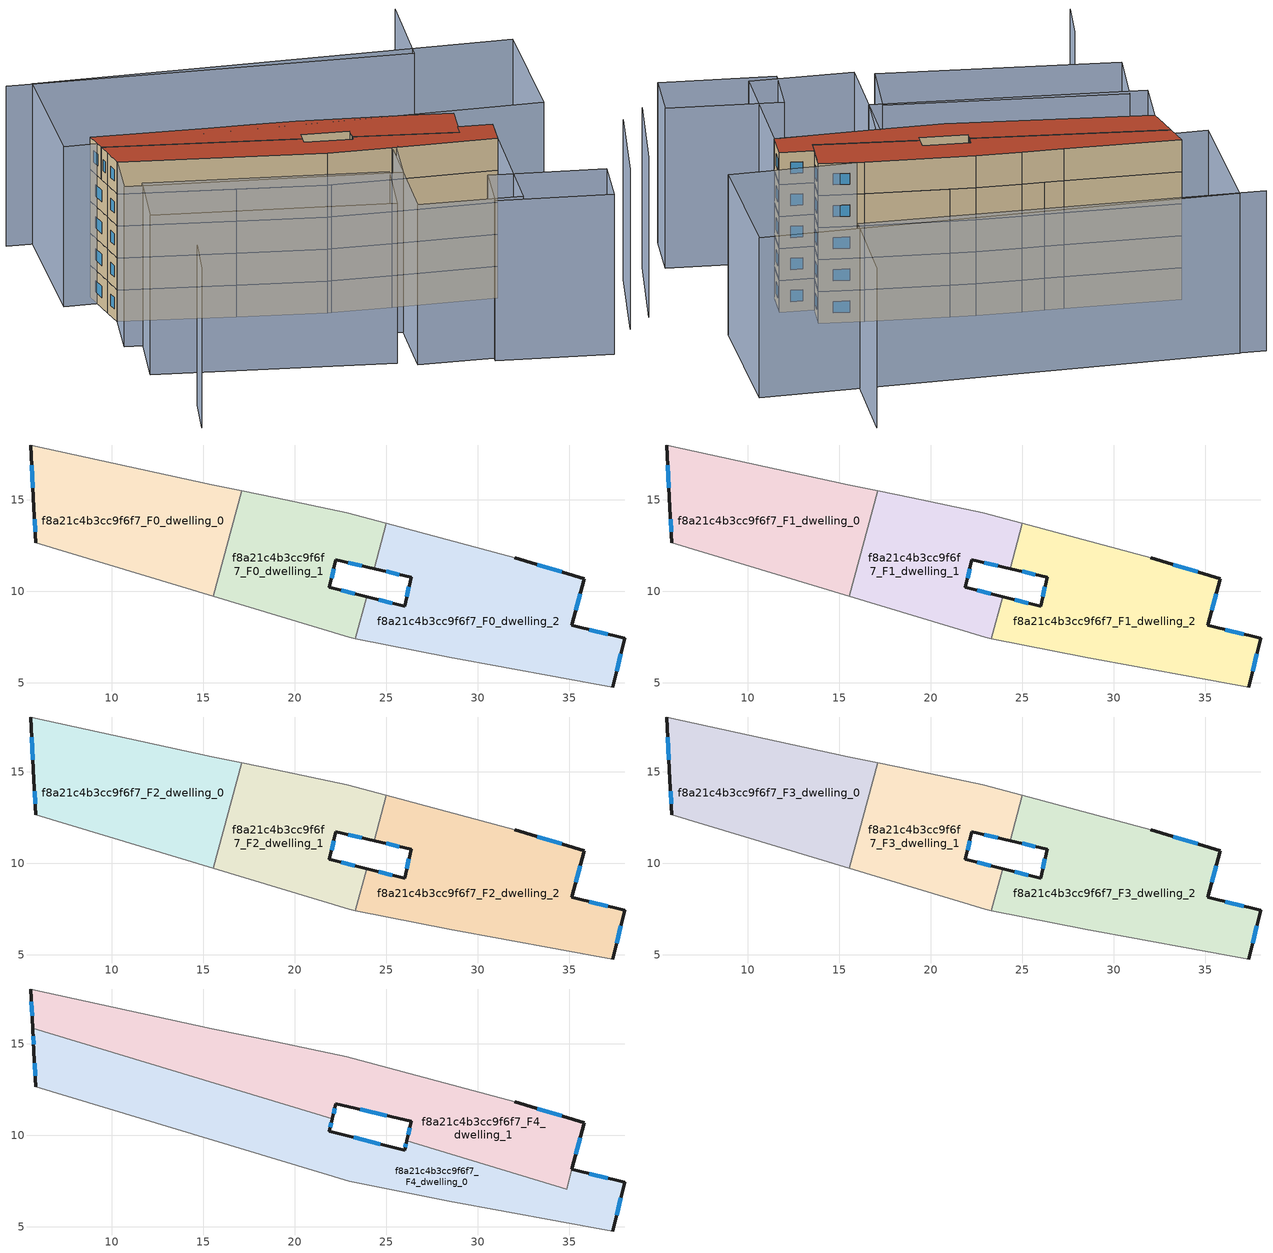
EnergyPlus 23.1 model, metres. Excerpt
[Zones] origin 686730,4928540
f8a21c4b3cc9f6f7_F0_dwelling_0
 floor ground (EU_floor_Construction): 17.09,15.49 15.55,9.71 5.85,12.63 5.75,14.54 5.58,17.99 15.47,15.83 z0
 wall outside (EU_wall_Construction): 5.58,17.99 5.75,14.54 5.85,12.63 z0:3
 wall to f8a21c4b3cc9f6f7_F0_dwelling_1 (EU_wall_Construction): 15.55,9.71 17.09,15.49 z0:3
 wall adiabatic (EU_wall_Construction): 5.85,12.63 15.55,9.71 / 17.09,15.49 15.47,15.83 5.58,17.99 z0:3
 window (EU_Window_Construction): 5.78,13.93 5.82,13.25 / 5.63,16.87 5.69,15.66 z0.97:2.03
f8a21c4b3cc9f6f7_F0_dwelling_1
 floor ground (EU_floor_Construction): 24.99,13.7 24.33,11.23 22.25,11.72 21.89,10.21 23.92,9.7 23.31,7.41 22.96,7.48 15.55,9.71 17.09,15.49 18.97,15.09 22.85,14.28 z0
 wall outside (EU_wall_Construction): 23.92,9.7 21.89,10.21 22.25,11.72 24.33,11.23 z0:3
 wall to f8a21c4b3cc9f6f7_F0_dwelling_2 (EU_wall_Construction): 24.33,11.23 24.99,13.7 / 23.31,7.41 23.92,9.7 z0:3
 wall adiabatic (EU_wall_Construction): 15.55,9.71 22.96,7.48 23.31,7.41 / 24.99,13.7 22.85,14.28 18.97,15.09 17.09,15.49 z0:3
 window (EU_Window_Construction): 22.92,11.57 23.66,11.39 / 22,10.7 22.13,11.23 / 23.26,9.86 22.55,10.04 z0.97:2.03
f8a21c4b3cc9f6f7_F0_dwelling_2
 floor ground (EU_floor_Construction): 35.8,10.68 35.14,8.12 38.02,7.43 37.38,4.76 28.44,6.39 23.31,7.41 23.92,9.7 26,9.18 26.35,10.75 24.33,11.23 24.99,13.7 32.02,11.83 z0
 wall outside (EU_wall_Construction): 37.38,4.76 38.02,7.43 35.14,8.12 35.8,10.68 32.02,11.83 / 24.33,11.23 26.35,10.75 26,9.18 23.92,9.7 z0:3
 wall adiabatic (EU_wall_Construction): 23.31,7.41 28.44,6.39 37.38,4.76 / 32.02,11.83 24.99,13.7 z0:3
 window (EU_Window_Construction): 37.08,7.66 36.07,7.9 / 37.59,5.63 37.81,6.57 / 25.32,9.35 24.59,9.53 / 26.23,10.25 26.11,9.69 / 24.98,11.08 25.69,10.91 / 34.57,11.05 33.24,11.46 / 35.35,8.95 35.58,9.86 z0.97:2.03
f8a21c4b3cc9f6f7_F1_dwelling_0
 floor to f8a21c4b3cc9f6f7_F0_dwelling_0 (EU_floor_Construction): 17.09,15.49 15.55,9.71 5.85,12.63 5.75,14.54 5.58,17.99 15.47,15.83 z3
 wall outside (EU_wall_Construction): 5.58,17.99 5.75,14.54 5.85,12.63 z3:6
 wall to f8a21c4b3cc9f6f7_F1_dwelling_1 (EU_wall_Construction): 15.55,9.71 17.09,15.49 z3:6
 wall adiabatic (EU_wall_Construction): 5.85,12.63 15.55,9.71 / 17.09,15.49 15.47,15.83 5.58,17.99 z3:6
 window (EU_Window_Construction): 5.78,13.93 5.82,13.25 / 5.63,16.87 5.69,15.66 z3.97:5.03
f8a21c4b3cc9f6f7_F1_dwelling_1
 floor to f8a21c4b3cc9f6f7_F0_dwelling_1 (EU_floor_Construction): 24.99,13.7 24.33,11.23 22.25,11.72 21.89,10.21 23.92,9.7 23.31,7.41 22.96,7.48 15.55,9.71 17.09,15.49 18.97,15.09 22.85,14.28 z3
 wall outside (EU_wall_Construction): 23.92,9.7 21.89,10.21 22.25,11.72 24.33,11.23 z3:6
 wall to f8a21c4b3cc9f6f7_F1_dwelling_2 (EU_wall_Construction): 24.33,11.23 24.99,13.7 / 23.31,7.41 23.92,9.7 z3:6
 wall adiabatic (EU_wall_Construction): 15.55,9.71 22.96,7.48 23.31,7.41 / 24.99,13.7 22.85,14.28 18.97,15.09 17.09,15.49 z3:6
 window (EU_Window_Construction): 22.92,11.57 23.66,11.39 / 22,10.7 22.13,11.23 / 23.26,9.86 22.55,10.04 z3.97:5.03
f8a21c4b3cc9f6f7_F1_dwelling_2
 floor to f8a21c4b3cc9f6f7_F0_dwelling_2 (EU_floor_Construction): 35.8,10.68 35.14,8.12 38.02,7.43 37.38,4.76 28.44,6.39 23.31,7.41 23.92,9.7 26,9.18 26.35,10.75 24.33,11.23 24.99,13.7 32.02,11.83 z3
 wall outside (EU_wall_Construction): 37.38,4.76 38.02,7.43 35.14,8.12 35.8,10.68 32.02,11.83 / 24.33,11.23 26.35,10.75 26,9.18 23.92,9.7 z3:6
 wall adiabatic (EU_wall_Construction): 23.31,7.41 28.44,6.39 37.38,4.76 / 32.02,11.83 24.99,13.7 z3:6
 window (EU_Window_Construction): 37.08,7.66 36.07,7.9 / 37.59,5.63 37.81,6.57 / 25.32,9.35 24.59,9.53 / 26.23,10.25 26.11,9.69 / 24.98,11.08 25.69,10.91 / 34.57,11.05 33.24,11.46 / 35.35,8.95 35.58,9.86 z3.97:5.03
f8a21c4b3cc9f6f7_F2_dwelling_0
 floor to f8a21c4b3cc9f6f7_F1_dwelling_0 (EU_floor_Construction): 17.09,15.49 15.55,9.71 5.85,12.63 5.75,14.54 5.58,17.99 15.47,15.83 z6
 wall outside (EU_wall_Construction): 5.58,17.99 5.75,14.54 5.85,12.63 z6:9
 wall to f8a21c4b3cc9f6f7_F2_dwelling_1 (EU_wall_Construction): 15.55,9.71 17.09,15.49 z6:9
 wall adiabatic (EU_wall_Construction): 5.85,12.63 15.55,9.71 / 17.09,15.49 15.47,15.83 5.58,17.99 z6:9
 window (EU_Window_Construction): 5.78,13.93 5.82,13.25 / 5.63,16.87 5.69,15.66 z6.97:8.03
f8a21c4b3cc9f6f7_F2_dwelling_1
 floor to f8a21c4b3cc9f6f7_F1_dwelling_1 (EU_floor_Construction): 24.99,13.7 24.33,11.23 22.25,11.72 21.89,10.21 23.92,9.7 23.31,7.41 22.96,7.48 15.55,9.71 17.09,15.49 18.97,15.09 22.85,14.28 z6
 wall outside (EU_wall_Construction): 23.92,9.7 21.89,10.21 22.25,11.72 24.33,11.23 z6:9
 wall to f8a21c4b3cc9f6f7_F2_dwelling_2 (EU_wall_Construction): 24.33,11.23 24.99,13.7 / 23.31,7.41 23.92,9.7 z6:9
 wall adiabatic (EU_wall_Construction): 15.55,9.71 22.96,7.48 23.31,7.41 / 24.99,13.7 22.85,14.28 18.97,15.09 17.09,15.49 z6:9
 window (EU_Window_Construction): 22.92,11.57 23.66,11.39 / 22,10.7 22.13,11.23 / 23.26,9.86 22.55,10.04 z6.97:8.03
f8a21c4b3cc9f6f7_F2_dwelling_2
 floor to f8a21c4b3cc9f6f7_F1_dwelling_2 (EU_floor_Construction): 35.8,10.68 35.14,8.12 38.02,7.43 37.38,4.76 28.44,6.39 23.31,7.41 23.92,9.7 26,9.18 26.35,10.75 24.33,11.23 24.99,13.7 32.02,11.83 z6
 wall outside (EU_wall_Construction): 37.38,4.76 38.02,7.43 35.14,8.12 35.8,10.68 32.02,11.83 / 24.33,11.23 26.35,10.75 26,9.18 23.92,9.7 z6:9
 wall adiabatic (EU_wall_Construction): 23.31,7.41 28.44,6.39 37.38,4.76 / 32.02,11.83 24.99,13.7 z6:9
 window (EU_Window_Construction): 37.08,7.66 36.07,7.9 / 37.59,5.63 37.81,6.57 / 25.32,9.35 24.59,9.53 / 26.23,10.25 26.11,9.69 / 24.98,11.08 25.69,10.91 / 34.57,11.05 33.24,11.46 / 35.35,8.95 35.58,9.86 z6.97:8.03
f8a21c4b3cc9f6f7_F3_dwelling_0
 floor to f8a21c4b3cc9f6f7_F2_dwelling_0 (EU_floor_Construction): 17.09,15.49 15.55,9.71 5.85,12.63 5.75,14.54 5.58,17.99 15.47,15.83 z9
 wall outside (EU_wall_Construction): 5.58,17.99 5.75,14.54 5.85,12.63 z9:12
 wall to f8a21c4b3cc9f6f7_F3_dwelling_1 (EU_wall_Construction): 15.55,9.71 17.09,15.49 z9:12
 wall adiabatic (EU_wall_Construction): 5.85,12.63 15.55,9.71 / 17.09,15.49 15.47,15.83 5.58,17.99 z9:12
 window (EU_Window_Construction): 5.78,13.93 5.82,13.25 / 5.63,16.87 5.69,15.66 z9.97:11.03
f8a21c4b3cc9f6f7_F3_dwelling_1
 floor to f8a21c4b3cc9f6f7_F2_dwelling_1 (EU_floor_Construction): 24.99,13.7 24.33,11.23 22.25,11.72 21.89,10.21 23.92,9.7 23.31,7.41 22.96,7.48 15.55,9.71 17.09,15.49 18.97,15.09 22.85,14.28 z9
 wall outside (EU_wall_Construction): 23.92,9.7 21.89,10.21 22.25,11.72 24.33,11.23 z9:12
 wall to f8a21c4b3cc9f6f7_F3_dwelling_2 (EU_wall_Construction): 24.33,11.23 24.99,13.7 / 23.31,7.41 23.92,9.7 z9:12
 wall adiabatic (EU_wall_Construction): 15.55,9.71 22.96,7.48 23.31,7.41 / 24.99,13.7 22.85,14.28 18.97,15.09 17.09,15.49 z9:12
 window (EU_Window_Construction): 22.92,11.57 23.66,11.39 / 22,10.7 22.13,11.23 / 23.26,9.86 22.55,10.04 z9.97:11.03
f8a21c4b3cc9f6f7_F3_dwelling_2
 floor to f8a21c4b3cc9f6f7_F2_dwelling_2 (EU_floor_Construction): 35.8,10.68 35.14,8.12 38.02,7.43 37.38,4.76 28.44,6.39 23.31,7.41 23.92,9.7 26,9.18 26.35,10.75 24.33,11.23 24.99,13.7 32.02,11.83 z9
 wall outside (EU_wall_Construction): 37.38,4.76 38.02,7.43 35.14,8.12 35.8,10.68 32.02,11.83 / 24.33,11.23 26.35,10.75 26,9.18 23.92,9.7 z9:12
 wall adiabatic (EU_wall_Construction): 23.31,7.41 28.44,6.39 37.38,4.76 / 32.02,11.83 24.99,13.7 z9:12
 window (EU_Window_Construction): 37.08,7.66 36.07,7.9 / 37.59,5.63 37.81,6.57 / 25.32,9.35 24.59,9.53 / 26.23,10.25 26.11,9.69 / 24.98,11.08 25.69,10.91 / 34.57,11.05 33.24,11.46 / 35.35,8.95 35.58,9.86 z9.97:11.03
f8a21c4b3cc9f6f7_F4_dwelling_0
 floor to f8a21c4b3cc9f6f7_F3_dwelling_0 (EU_floor_Construction): 16.33,12.63 15.55,9.71 5.85,12.63 5.75,14.54 5.69,15.83 z12
 floor to f8a21c4b3cc9f6f7_F3_dwelling_1 (EU_floor_Construction): 22.05,10.91 21.89,10.21 23.92,9.7 23.31,7.41 22.96,7.48 15.55,9.71 16.33,12.63 z12
 floor to f8a21c4b3cc9f6f7_F3_dwelling_2 (EU_floor_Construction): 38.02,7.43 37.38,4.76 28.44,6.39 23.31,7.41 23.92,9.7 26,9.18 26.11,9.68 34.85,7.05 35.14,8.12 z12
 wall outside (EU_wall_Construction): 5.69,15.83 5.75,14.54 5.85,12.63 / 26.11,9.68 26,9.18 21.89,10.21 22.05,10.91 / 37.38,4.76 38.02,7.43 35.14,8.12 z12:15
 wall adiabatic (EU_wall_Construction): 5.85,12.63 22.96,7.48 28.44,6.39 37.38,4.76 z12:15
 wall to f8a21c4b3cc9f6f7_F4_dwelling_1 (EU_wall_Construction): 22.05,10.91 5.69,15.83 / 35.14,8.12 34.86,7.05 26.11,9.68 z12:15
 window (EU_Window_Construction): 5.78,13.93 5.82,13.25 / 5.71,15.42 5.73,14.96 / 21.94,10.43 22,10.68 / 24.67,9.52 23.22,9.87 / 26.07,9.52 26.03,9.35 / 37.08,7.66 36.07,7.9 / 37.59,5.63 37.81,6.57 z12.97:14.03
 roof outside (EU_roof_Construction): 37.38,4.76 38.02,7.43 35.14,8.12 34.86,7.05 26.11,9.68 26,9.18 21.89,10.21 22.05,10.91 5.69,15.83 5.75,14.54 5.85,12.63 22.96,7.48 28.44,6.39 z15
f8a21c4b3cc9f6f7_F4_dwelling_1
 floor to f8a21c4b3cc9f6f7_F3_dwelling_1 (EU_floor_Construction): 24.99,13.7 24.33,11.23 22.25,11.72 22.05,10.91 16.33,12.63 17.09,15.49 18.97,15.09 22.85,14.28 z12
 floor to f8a21c4b3cc9f6f7_F3_dwelling_2 (EU_floor_Construction): 35.8,10.68 35.14,8.13 34.85,7.05 26.11,9.68 26.35,10.75 24.33,11.23 24.99,13.7 32.02,11.83 z12
 floor to f8a21c4b3cc9f6f7_F3_dwelling_0 (EU_floor_Construction): 17.09,15.49 16.33,12.63 5.69,15.83 5.58,17.99 15.47,15.83 z12
 wall outside (EU_wall_Construction): 22.05,10.91 22.25,11.72 26.35,10.75 26.11,9.68 / 5.58,17.99 5.69,15.83 / 35.14,8.13 35.8,10.68 32.02,11.83 z12:15
 wall adiabatic (EU_wall_Construction): 32.02,11.83 22.85,14.28 18.97,15.09 15.47,15.83 5.58,17.99 z12:15
 window (EU_Window_Construction): 26.27,10.41 26.19,10.03 / 23.58,11.41 25.02,11.07 / 22.12,11.17 22.19,11.46 / 5.61,17.29 5.65,16.53 / 34.57,11.05 33.24,11.46 / 35.35,8.96 35.58,9.86 z12.97:14.03
 roof outside (EU_roof_Construction): 34.85,7.05 35.8,10.68 32.02,11.83 22.85,14.28 18.97,15.09 15.47,15.83 5.58,17.99 5.69,15.83 22.05,10.91 22.25,11.72 26.35,10.75 26.11,9.68 z15
shading: 4.64,-9.22 5.95,-4.94 / 45.43,-5.12 48.57,4.05 / 38.92,31.36 37.13,22.77 / 37.13,22.77 2.77,29.92 / 24.69,-3.81 4.5,2.01 / 4.5,2.01 6.22,8 / 6.22,8 26.42,2.18 / 26.42,2.18 24.69,-3.81 / 42.32,-9.14 32.54,-6.49 / 32.54,-6.49 33.87,-1.59 / 33.87,-1.59 43.65,-4.24 / 43.65,-4.24 42.32,-9.14 / 26.19,-4.71 28.47,6.57 / 28.47,6.57 37.38,4.77 / 37.38,4.77 35.1,-6.51 / 35.1,-6.51 26.19,-4.71 / 5.01,29.48 45.88,22.11 / 45.88,22.11 43.65,9.73 / 43.65,9.73 2.78,17.1 / 2.78,17.1 5.01,29.48 / 5.85,12.64 28.76,6.3 / 28.76,6.3 27.46,1.6 / 27.46,1.6 4.55,7.94 / 4.55,7.94 5.85,12.64 z0:15
[Building]
EU S2 Campaign: North Axis=0; Terrain=City; Solar Distribution=FullExterior
[Site:Location]
Bologna: Latitude=44.5; Longitude=11.25; Time Zone=1; Elevation=37
[SizingPeriod:WeatherFileDays]
AnnualSizingPeriod: Begin Month=1; Begin Day of Month=1; End Month=12; End Day of Month=31; Day of Week for Start Day=Monday; Use Weather File Daylight Saving Period=No; Use Weather File Rain and Snow Indicators=No
[MATERIAL]
EU_InternalMass_Material: Roughness=MediumRough; Thickness=0.1; Conductivity=1; Density=1800; Specific Heat=900; Thermal Absorptance=0.9; Solar Absorptance=0.7; Visible Absorptance=0.7
[MATERIAL:NOMASS] Roughness=MediumRough; Thermal Absorptance=0.9; Solar Absorptance=0.7; Visible Absorptance=0.7
Name | Thermal Resistance
EU_wall_NoMass | 0.779417
EU_roof_NoMass | 0.435466
EU_floor_NoMass | 0.588222
[WINDOWMATERIAL:SIMPLEGLAZINGSYSTEM]
EU_Window_SimpleGlazing: UFactor=5.16242; Solar Heat Gain Coefficient=0.85; Visible Transmittance=0.85
[CONSTRUCTION]
EU_wall_Construction: EU_wall_NoMass
EU_roof_Construction: EU_roof_NoMass
EU_floor_Construction: EU_floor_NoMass
EU_Window_Construction: EU_Window_SimpleGlazing
EU_InternalMass_Construction: EU_InternalMass_Material
[ZONE] Type=1; Multiplier=1; Ceiling Height=autocalculate; Floor Area=autocalculate; Part of Total Floor Area=Yes
Name | Volume
f8a21c4b3cc9f6f7_F0_dwelling_0; f8a21c4b3cc9f6f7_F1_dwelling_0; f8a21c4b3cc9f6f7_F2_dwelling_0; f8a21c4b3cc9f6f7_F3_dwelling_0 | 182.028
f8a21c4b3cc9f6f7_F4_dwelling_0 | 268.726
f8a21c4b3cc9f6f7_F0_dwelling_1; f8a21c4b3cc9f6f7_F1_dwelling_1; f8a21c4b3cc9f6f7_F2_dwelling_1; f8a21c4b3cc9f6f7_F3_dwelling_1 | 143.072
f8a21c4b3cc9f6f7_F4_dwelling_1 | 277.351
f8a21c4b3cc9f6f7_F0_dwelling_2; f8a21c4b3cc9f6f7_F1_dwelling_2; f8a21c4b3cc9f6f7_F2_dwelling_2; f8a21c4b3cc9f6f7_F3_dwelling_2 | 220.987
[INTERNALMASS] Construction=EU_InternalMass_Construction
Name | Zone or ZoneList | Surface Area
f8a21c4b3cc9f6f7_F0_dwelling_0_EU_InternalMass | f8a21c4b3cc9f6f7_F0_dwelling_0 | 60.6755
f8a21c4b3cc9f6f7_F0_dwelling_1_EU_InternalMass | f8a21c4b3cc9f6f7_F0_dwelling_1 | 47.6907
f8a21c4b3cc9f6f7_F0_dwelling_2_EU_InternalMass | f8a21c4b3cc9f6f7_F0_dwelling_2 | 73.662
f8a21c4b3cc9f6f7_F1_dwelling_0_EU_InternalMass | f8a21c4b3cc9f6f7_F1_dwelling_0 | 60.6755
f8a21c4b3cc9f6f7_F1_dwelling_1_EU_InternalMass | f8a21c4b3cc9f6f7_F1_dwelling_1 | 47.6907
f8a21c4b3cc9f6f7_F1_dwelling_2_EU_InternalMass | f8a21c4b3cc9f6f7_F1_dwelling_2 | 73.662
f8a21c4b3cc9f6f7_F2_dwelling_0_EU_InternalMass | f8a21c4b3cc9f6f7_F2_dwelling_0 | 60.6755
f8a21c4b3cc9f6f7_F2_dwelling_1_EU_InternalMass | f8a21c4b3cc9f6f7_F2_dwelling_1 | 47.6907
f8a21c4b3cc9f6f7_F2_dwelling_2_EU_InternalMass | f8a21c4b3cc9f6f7_F2_dwelling_2 | 73.662
f8a21c4b3cc9f6f7_F3_dwelling_0_EU_InternalMass | f8a21c4b3cc9f6f7_F3_dwelling_0 | 60.6755
f8a21c4b3cc9f6f7_F3_dwelling_1_EU_InternalMass | f8a21c4b3cc9f6f7_F3_dwelling_1 | 47.6907
f8a21c4b3cc9f6f7_F3_dwelling_2_EU_InternalMass | f8a21c4b3cc9f6f7_F3_dwelling_2 | 73.662
f8a21c4b3cc9f6f7_F4_dwelling_0_EU_InternalMass | f8a21c4b3cc9f6f7_F4_dwelling_0 | 89.5749
f8a21c4b3cc9f6f7_F4_dwelling_1_EU_InternalMass | f8a21c4b3cc9f6f7_F4_dwelling_1 | 92.4529
[OTHEREQUIPMENT] Fuel Type=Electricity; Design Level Calculation Method=Watts/Area; Power per Zone Floor Area=1; Fraction Latent=0; Fraction Radiant=0; Fraction Lost=0; Carbon Dioxide Generation Rate=0; EndUse Subcategory=EU_Step8_InternalGains
Name | Zone or ZoneList or Space or SpaceList | Schedule
EU_Step8_InternalGain_f8a21c4b3cc9f6f7_F0_dwelling_0_f000 | f8a21c4b3cc9f6f7_F0_dwelling_0 | EU_Step8_GainSchedule_f8a21c4b3cc9f6f7_F0_dwelling_0_f000
EU_Step8_InternalGain_f8a21c4b3cc9f6f7_F0_dwelling_1_f000 | f8a21c4b3cc9f6f7_F0_dwelling_1 | EU_Step8_GainSchedule_f8a21c4b3cc9f6f7_F0_dwelling_1_f000
EU_Step8_InternalGain_f8a21c4b3cc9f6f7_F0_dwelling_2_f000 | f8a21c4b3cc9f6f7_F0_dwelling_2 | EU_Step8_GainSchedule_f8a21c4b3cc9f6f7_F0_dwelling_2_f000
EU_Step8_InternalGain_f8a21c4b3cc9f6f7_F1_dwelling_0_f000 | f8a21c4b3cc9f6f7_F1_dwelling_0 | EU_Step8_GainSchedule_f8a21c4b3cc9f6f7_F1_dwelling_0_f000
EU_Step8_InternalGain_f8a21c4b3cc9f6f7_F1_dwelling_1_f000 | f8a21c4b3cc9f6f7_F1_dwelling_1 | EU_Step8_GainSchedule_f8a21c4b3cc9f6f7_F1_dwelling_1_f000
EU_Step8_InternalGain_f8a21c4b3cc9f6f7_F1_dwelling_2_f000 | f8a21c4b3cc9f6f7_F1_dwelling_2 | EU_Step8_GainSchedule_f8a21c4b3cc9f6f7_F1_dwelling_2_f000
EU_Step8_InternalGain_f8a21c4b3cc9f6f7_F2_dwelling_0_f000 | f8a21c4b3cc9f6f7_F2_dwelling_0 | EU_Step8_GainSchedule_f8a21c4b3cc9f6f7_F2_dwelling_0_f000
EU_Step8_InternalGain_f8a21c4b3cc9f6f7_F2_dwelling_1_f000 | f8a21c4b3cc9f6f7_F2_dwelling_1 | EU_Step8_GainSchedule_f8a21c4b3cc9f6f7_F2_dwelling_1_f000
EU_Step8_InternalGain_f8a21c4b3cc9f6f7_F2_dwelling_2_f000 | f8a21c4b3cc9f6f7_F2_dwelling_2 | EU_Step8_GainSchedule_f8a21c4b3cc9f6f7_F2_dwelling_2_f000
EU_Step8_InternalGain_f8a21c4b3cc9f6f7_F3_dwelling_0_f000 | f8a21c4b3cc9f6f7_F3_dwelling_0 | EU_Step8_GainSchedule_f8a21c4b3cc9f6f7_F3_dwelling_0_f000
EU_Step8_InternalGain_f8a21c4b3cc9f6f7_F3_dwelling_1_f000 | f8a21c4b3cc9f6f7_F3_dwelling_1 | EU_Step8_GainSchedule_f8a21c4b3cc9f6f7_F3_dwelling_1_f000
EU_Step8_InternalGain_f8a21c4b3cc9f6f7_F3_dwelling_2_f000 | f8a21c4b3cc9f6f7_F3_dwelling_2 | EU_Step8_GainSchedule_f8a21c4b3cc9f6f7_F3_dwelling_2_f000
EU_Step8_InternalGain_f8a21c4b3cc9f6f7_F4_dwelling_0_f000 | f8a21c4b3cc9f6f7_F4_dwelling_0 | EU_Step8_GainSchedule_f8a21c4b3cc9f6f7_F4_dwelling_0_f000
EU_Step8_InternalGain_f8a21c4b3cc9f6f7_F4_dwelling_1_f000 | f8a21c4b3cc9f6f7_F4_dwelling_1 | EU_Step8_GainSchedule_f8a21c4b3cc9f6f7_F4_dwelling_1_f000
[ZONEVENTILATION:DESIGNFLOWRATE] Schedule=EU_AlwaysOn; Design Flow Rate Calculation Method=AirChanges/Hour; Air Changes per Hour=0.712058; Ventilation Type=Natural; Fan Pressure Rise=0; Fan Total Efficiency=1; Constant Term Coefficient=1; Temperature Term Coefficient=0; Velocity Term Coefficient=0; Velocity Squared Term Coefficient=0; Minimum Indoor Temperature=-100; Maximum Indoor Temperature=100; Delta Temperature=-100; Minimum Outdoor Temperature=-100; Maximum Outdoor Temperature=100; Maximum Wind Speed=40
Name | Zone or ZoneList or Space or SpaceList
EU_ConstantAir_f8a21c4b3cc9f6f7_F0_dwelling_0 | f8a21c4b3cc9f6f7_F0_dwelling_0
EU_ConstantAir_f8a21c4b3cc9f6f7_F0_dwelling_1 | f8a21c4b3cc9f6f7_F0_dwelling_1
EU_ConstantAir_f8a21c4b3cc9f6f7_F0_dwelling_2 | f8a21c4b3cc9f6f7_F0_dwelling_2
EU_ConstantAir_f8a21c4b3cc9f6f7_F1_dwelling_0 | f8a21c4b3cc9f6f7_F1_dwelling_0
EU_ConstantAir_f8a21c4b3cc9f6f7_F1_dwelling_1 | f8a21c4b3cc9f6f7_F1_dwelling_1
EU_ConstantAir_f8a21c4b3cc9f6f7_F1_dwelling_2 | f8a21c4b3cc9f6f7_F1_dwelling_2
EU_ConstantAir_f8a21c4b3cc9f6f7_F2_dwelling_0 | f8a21c4b3cc9f6f7_F2_dwelling_0
EU_ConstantAir_f8a21c4b3cc9f6f7_F2_dwelling_1 | f8a21c4b3cc9f6f7_F2_dwelling_1
EU_ConstantAir_f8a21c4b3cc9f6f7_F2_dwelling_2 | f8a21c4b3cc9f6f7_F2_dwelling_2
EU_ConstantAir_f8a21c4b3cc9f6f7_F3_dwelling_0 | f8a21c4b3cc9f6f7_F3_dwelling_0
EU_ConstantAir_f8a21c4b3cc9f6f7_F3_dwelling_1 | f8a21c4b3cc9f6f7_F3_dwelling_1
EU_ConstantAir_f8a21c4b3cc9f6f7_F3_dwelling_2 | f8a21c4b3cc9f6f7_F3_dwelling_2
EU_ConstantAir_f8a21c4b3cc9f6f7_F4_dwelling_0 | f8a21c4b3cc9f6f7_F4_dwelling_0
EU_ConstantAir_f8a21c4b3cc9f6f7_F4_dwelling_1 | f8a21c4b3cc9f6f7_F4_dwelling_1
[HVACTEMPLATE:THERMOSTAT] Constant Heating Setpoint=20; Constant Cooling Setpoint=50
EU_HeatOnly_f8a21c4b3cc9f6f7_F0_dwelling_0; EU_HeatOnly_f8a21c4b3cc9f6f7_F0_dwelling_1; EU_HeatOnly_f8a21c4b3cc9f6f7_F0_dwelling_2; EU_HeatOnly_f8a21c4b3cc9f6f7_F1_dwelling_0; EU_HeatOnly_f8a21c4b3cc9f6f7_F1_dwelling_1; EU_HeatOnly_f8a21c4b3cc9f6f7_F1_dwelling_2; EU_HeatOnly_f8a21c4b3cc9f6f7_F2_dwelling_0; EU_HeatOnly_f8a21c4b3cc9f6f7_F2_dwelling_1; EU_HeatOnly_f8a21c4b3cc9f6f7_F2_dwelling_2; EU_HeatOnly_f8a21c4b3cc9f6f7_F3_dwelling_0; EU_HeatOnly_f8a21c4b3cc9f6f7_F3_dwelling_1; EU_HeatOnly_f8a21c4b3cc9f6f7_F3_dwelling_2; EU_HeatOnly_f8a21c4b3cc9f6f7_F4_dwelling_0; EU_HeatOnly_f8a21c4b3cc9f6f7_F4_dwelling_1
[HVACTEMPLATE:ZONE:IDEALLOADSAIRSYSTEM] System Availability Schedule=EU_AlwaysOn; Maximum Heating Supply Air Temperature=50; Minimum Cooling Supply Air Temperature=13; Maximum Heating Supply Air Humidity Ratio=0.0156; Minimum Cooling Supply Air Humidity Ratio=0.0077; Heating Limit=NoLimit; Cooling Limit=NoLimit; Heating Availability Schedule=EU_AlwaysOn; Cooling Availability Schedule=EU_CoolingOff; Dehumidification Control Type=ConstantSensibleHeatRatio; Cooling Sensible Heat Ratio=0.7; Dehumidification Setpoint=60; Humidification Control Type=None; Humidification Setpoint=30; Outdoor Air Method=None; Outdoor Air Flow Rate per Person=0.00944; Outdoor Air Flow Rate per Zone Floor Area=0; Outdoor Air Flow Rate per Zone=0; Demand Controlled Ventilation Type=None; Outdoor Air Economizer Type=NoEconomizer; Heat Recovery Type=None; Sensible Heat Recovery Effectiveness=0.7; Latent Heat Recovery Effectiveness=0.65
Name | Template Thermostat
f8a21c4b3cc9f6f7_F0_dwelling_0 | EU_HeatOnly_f8a21c4b3cc9f6f7_F0_dwelling_0
f8a21c4b3cc9f6f7_F0_dwelling_1 | EU_HeatOnly_f8a21c4b3cc9f6f7_F0_dwelling_1
f8a21c4b3cc9f6f7_F0_dwelling_2 | EU_HeatOnly_f8a21c4b3cc9f6f7_F0_dwelling_2
f8a21c4b3cc9f6f7_F1_dwelling_0 | EU_HeatOnly_f8a21c4b3cc9f6f7_F1_dwelling_0
f8a21c4b3cc9f6f7_F1_dwelling_1 | EU_HeatOnly_f8a21c4b3cc9f6f7_F1_dwelling_1
f8a21c4b3cc9f6f7_F1_dwelling_2 | EU_HeatOnly_f8a21c4b3cc9f6f7_F1_dwelling_2
f8a21c4b3cc9f6f7_F2_dwelling_0 | EU_HeatOnly_f8a21c4b3cc9f6f7_F2_dwelling_0
f8a21c4b3cc9f6f7_F2_dwelling_1 | EU_HeatOnly_f8a21c4b3cc9f6f7_F2_dwelling_1
f8a21c4b3cc9f6f7_F2_dwelling_2 | EU_HeatOnly_f8a21c4b3cc9f6f7_F2_dwelling_2
f8a21c4b3cc9f6f7_F3_dwelling_0 | EU_HeatOnly_f8a21c4b3cc9f6f7_F3_dwelling_0
f8a21c4b3cc9f6f7_F3_dwelling_1 | EU_HeatOnly_f8a21c4b3cc9f6f7_F3_dwelling_1
f8a21c4b3cc9f6f7_F3_dwelling_2 | EU_HeatOnly_f8a21c4b3cc9f6f7_F3_dwelling_2
f8a21c4b3cc9f6f7_F4_dwelling_0 | EU_HeatOnly_f8a21c4b3cc9f6f7_F4_dwelling_0
f8a21c4b3cc9f6f7_F4_dwelling_1 | EU_HeatOnly_f8a21c4b3cc9f6f7_F4_dwelling_1
[SIZING:ZONE] Zone Cooling Design Supply Air Temperature Input Method=SupplyAirTemperature; Zone Cooling Design Supply Air Temperature=13; Zone Heating Design Supply Air Temperature Input Method=SupplyAirTemperature; Zone Heating Design Supply Air Temperature=50; Zone Cooling Design Supply Air Humidity Ratio=0.008; Zone Heating Design Supply Air Humidity Ratio=0.008; Cooling Design Air Flow Method=DesignDay; Cooling Design Air Flow Rate=0; Cooling Minimum Air Flow per Zone Floor Area=0.000762; Cooling Minimum Air Flow=0; Cooling Minimum Air Flow Fraction=0.2; Heating Design Air Flow Method=DesignDay; Heating Design Air Flow Rate=0; Heating Maximum Air Flow per Zone Floor Area=0.002032; Heating Maximum Air Flow=0.141576; Heating Maximum Air Flow Fraction=0.3; Account for Dedicated Outdoor Air System=No; Dedicated Outdoor Air System Control Strategy=NeutralSupplyAir; Dedicated Outdoor Air Low Setpoint Temperature for Design=autosize; Dedicated Outdoor Air High Setpoint Temperature for Design=autosize; Zone Load Sizing Method=Sensible Load Only No Latent Load; Zone Latent Cooling Design Supply Air Humidity Ratio Input Method=HumidityRatioDifference; Zone Cooling Design Supply Air Humidity Ratio Difference=0.005; Zone Latent Heating Design Supply Air Humidity Ratio Input Method=HumidityRatioDifference; Zone Humidification Design Supply Air Humidity Ratio Difference=0.005
f8a21c4b3cc9f6f7_F0_dwelling_0; f8a21c4b3cc9f6f7_F0_dwelling_1; f8a21c4b3cc9f6f7_F0_dwelling_2; f8a21c4b3cc9f6f7_F1_dwelling_0; f8a21c4b3cc9f6f7_F1_dwelling_1; f8a21c4b3cc9f6f7_F1_dwelling_2; f8a21c4b3cc9f6f7_F2_dwelling_0; f8a21c4b3cc9f6f7_F2_dwelling_1; f8a21c4b3cc9f6f7_F2_dwelling_2; f8a21c4b3cc9f6f7_F3_dwelling_0; f8a21c4b3cc9f6f7_F3_dwelling_1; f8a21c4b3cc9f6f7_F3_dwelling_2; f8a21c4b3cc9f6f7_F4_dwelling_0; f8a21c4b3cc9f6f7_F4_dwelling_1
[SCHEDULE:CONSTANT]
Name | Hourly Value
EU_AlwaysOn | 1
EU_CoolingOff | 0
[SCHEDULE:FILE] Column Number=1; Rows to Skip at Top=0; Number of Hours of Data=8760; Column Separator=Comma; Interpolate to Timestep=No; Minutes per Item=60; Adjust Schedule for Daylight Savings=Yes
Name | File
EU_Step8_GainSchedule_f8a21c4b3cc9f6f7_F0_dwelling_0_f000 | ../../schedules/f8a21c4b3cc9f6f7/f8a21c4b3cc9f6f7_F0_dwelling_0_f000_gain.csv
EU_Step8_GainSchedule_f8a21c4b3cc9f6f7_F0_dwelling_1_f000 | ../../schedules/f8a21c4b3cc9f6f7/f8a21c4b3cc9f6f7_F0_dwelling_1_f000_gain.csv
EU_Step8_GainSchedule_f8a21c4b3cc9f6f7_F0_dwelling_2_f000 | ../../schedules/f8a21c4b3cc9f6f7/f8a21c4b3cc9f6f7_F0_dwelling_2_f000_gain.csv
EU_Step8_GainSchedule_f8a21c4b3cc9f6f7_F1_dwelling_0_f000 | ../../schedules/f8a21c4b3cc9f6f7/f8a21c4b3cc9f6f7_F1_dwelling_0_f000_gain.csv
EU_Step8_GainSchedule_f8a21c4b3cc9f6f7_F1_dwelling_1_f000 | ../../schedules/f8a21c4b3cc9f6f7/f8a21c4b3cc9f6f7_F1_dwelling_1_f000_gain.csv
EU_Step8_GainSchedule_f8a21c4b3cc9f6f7_F1_dwelling_2_f000 | ../../schedules/f8a21c4b3cc9f6f7/f8a21c4b3cc9f6f7_F1_dwelling_2_f000_gain.csv
EU_Step8_GainSchedule_f8a21c4b3cc9f6f7_F2_dwelling_0_f000 | ../../schedules/f8a21c4b3cc9f6f7/f8a21c4b3cc9f6f7_F2_dwelling_0_f000_gain.csv
EU_Step8_GainSchedule_f8a21c4b3cc9f6f7_F2_dwelling_1_f000 | ../../schedules/f8a21c4b3cc9f6f7/f8a21c4b3cc9f6f7_F2_dwelling_1_f000_gain.csv
EU_Step8_GainSchedule_f8a21c4b3cc9f6f7_F2_dwelling_2_f000 | ../../schedules/f8a21c4b3cc9f6f7/f8a21c4b3cc9f6f7_F2_dwelling_2_f000_gain.csv
EU_Step8_GainSchedule_f8a21c4b3cc9f6f7_F3_dwelling_0_f000 | ../../schedules/f8a21c4b3cc9f6f7/f8a21c4b3cc9f6f7_F3_dwelling_0_f000_gain.csv
EU_Step8_GainSchedule_f8a21c4b3cc9f6f7_F3_dwelling_1_f000 | ../../schedules/f8a21c4b3cc9f6f7/f8a21c4b3cc9f6f7_F3_dwelling_1_f000_gain.csv
EU_Step8_GainSchedule_f8a21c4b3cc9f6f7_F3_dwelling_2_f000 | ../../schedules/f8a21c4b3cc9f6f7/f8a21c4b3cc9f6f7_F3_dwelling_2_f000_gain.csv
EU_Step8_GainSchedule_f8a21c4b3cc9f6f7_F4_dwelling_0_f000 | ../../schedules/f8a21c4b3cc9f6f7/f8a21c4b3cc9f6f7_F4_dwelling_0_f000_gain.csv
EU_Step8_GainSchedule_f8a21c4b3cc9f6f7_F4_dwelling_1_f000 | ../../schedules/f8a21c4b3cc9f6f7/f8a21c4b3cc9f6f7_F4_dwelling_1_f000_gain.csv
